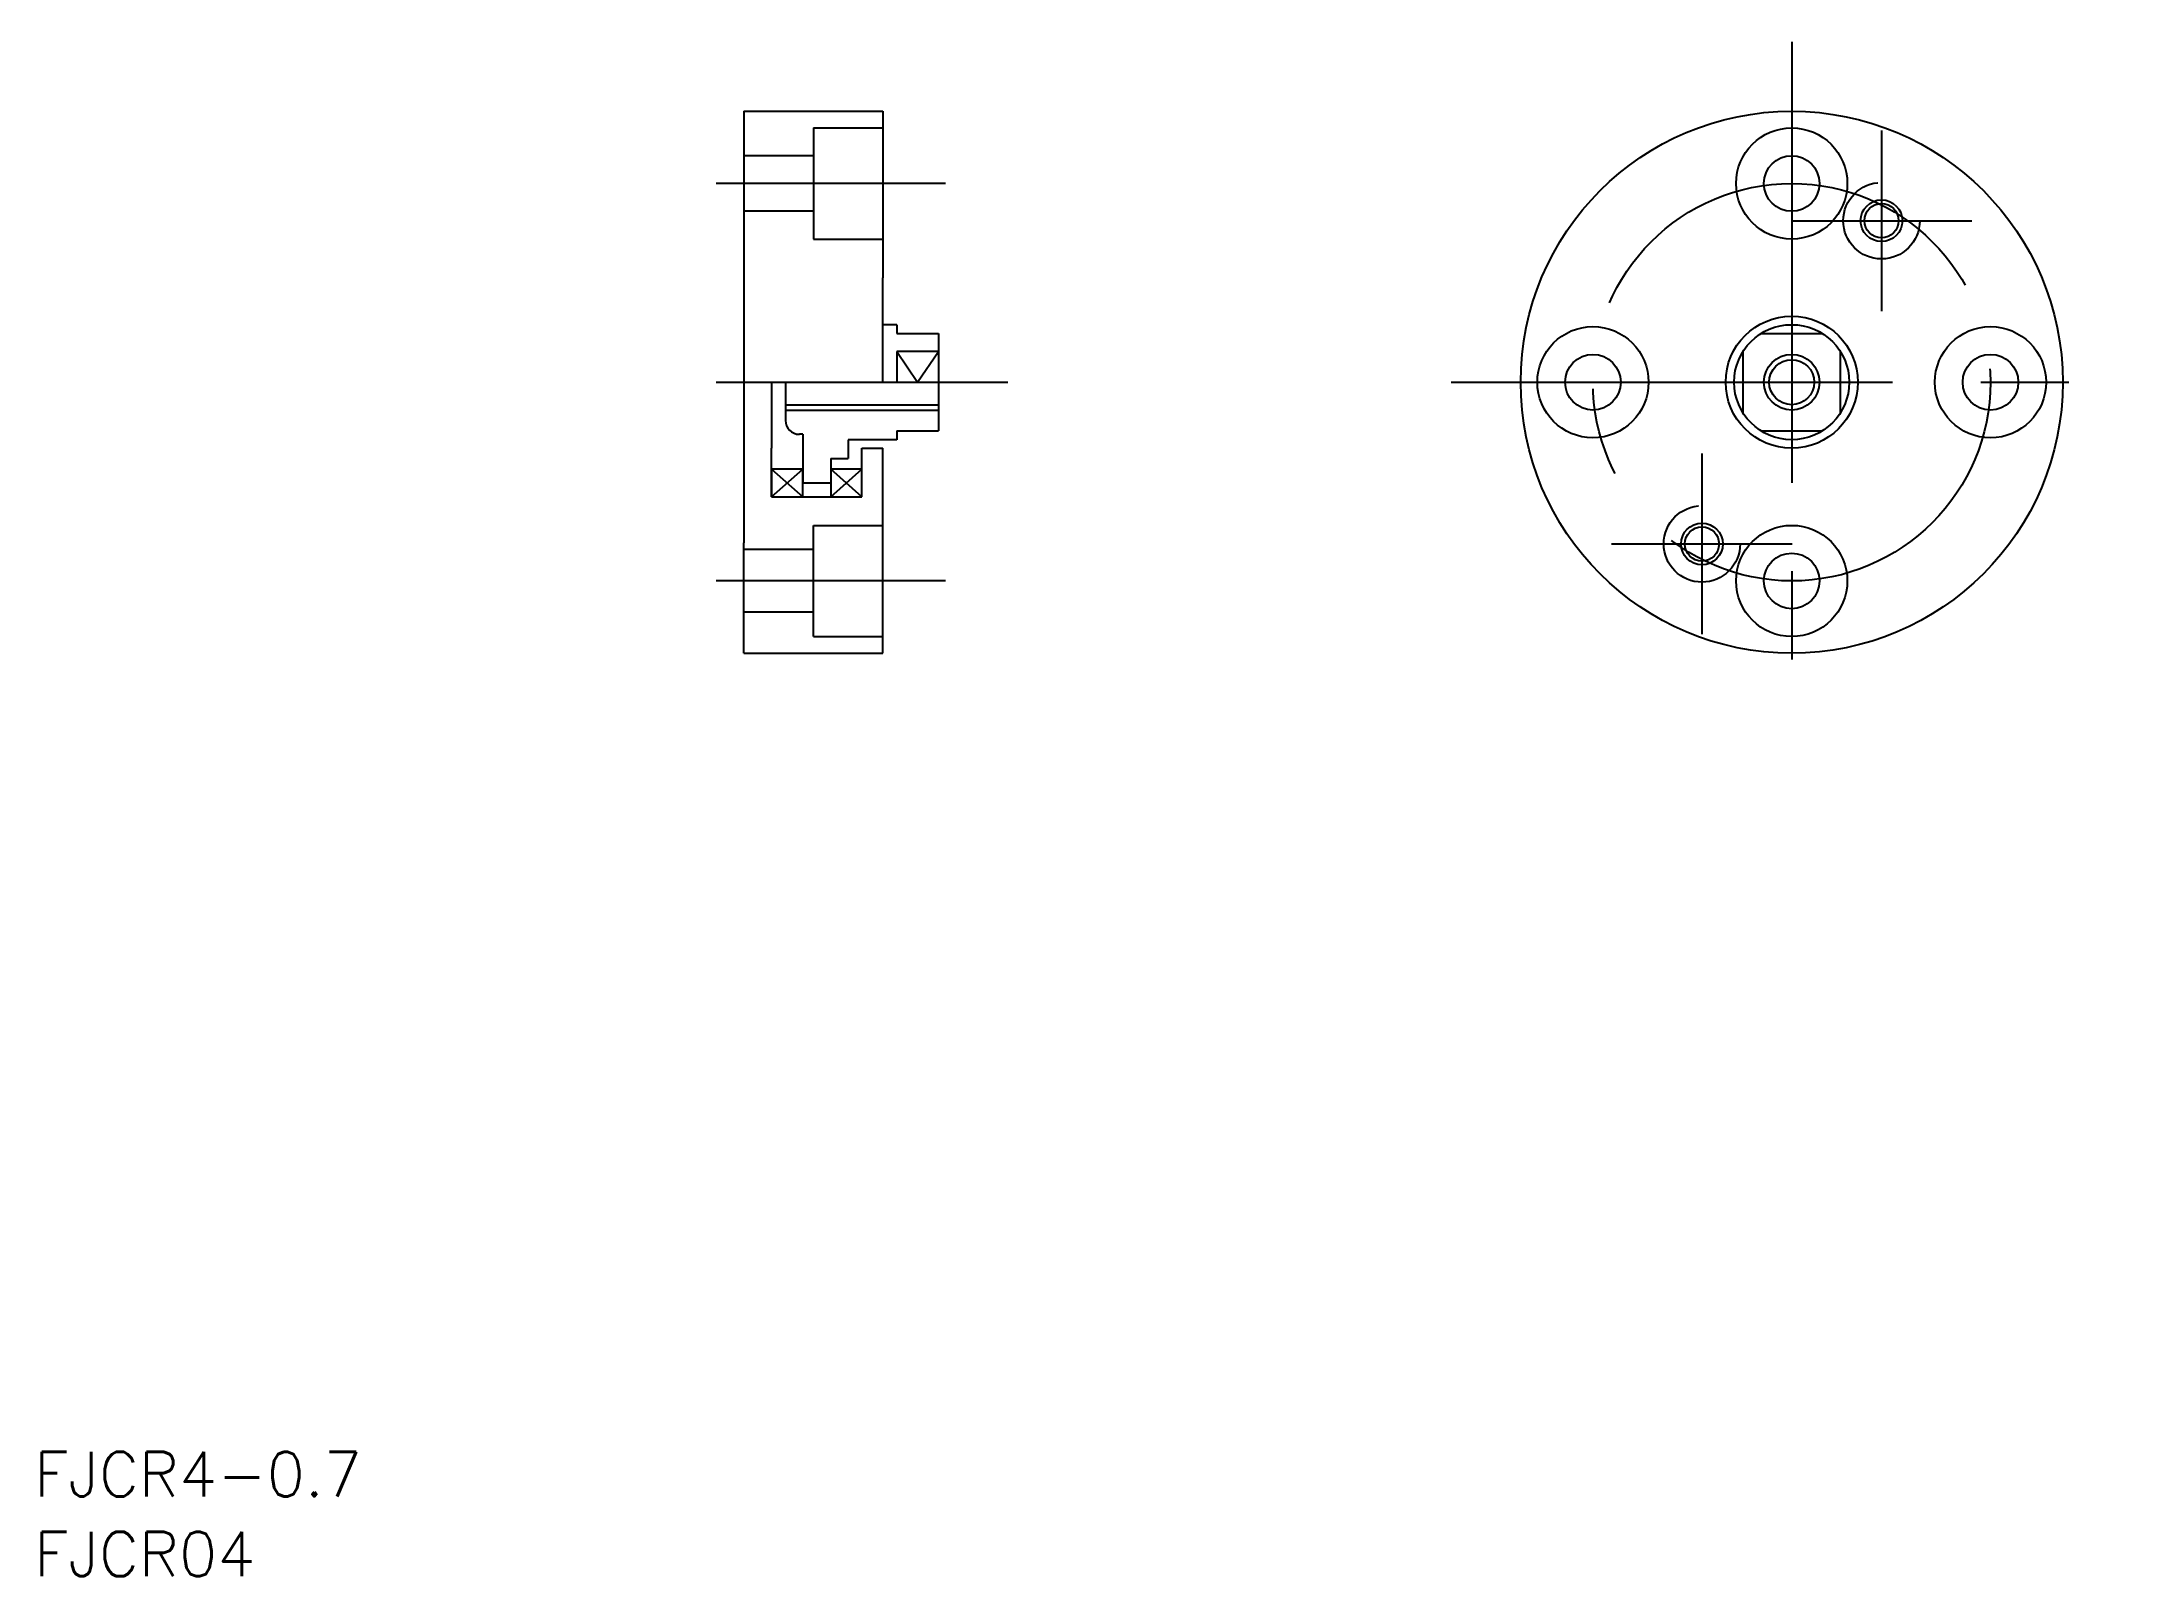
# Model space of a CAD drawing. Extents: x 48 to 198, y 4 to 114.
import ezdxf

# ---------------------------------------------------------------- set-up
doc = ezdxf.new("R2010")
doc.units = 0
doc.linetypes.add('CENTER', pattern=[50.8, 31.75, -6.35, 6.35, -6.35])
doc.linetypes.add('DASHED', pattern=[19.05, 12.7, -6.35])
doc.layers.get('0').update_dxf_attribs({"linetype": 'CONTINUOUS'})
doc.layers.add('CENTER', color=1, linetype='CENTER')
doc.styles.get("Standard").update_dxf_attribs({"font": 'txt.shx', "bigfont": 'bigfont.shx'})

msp = doc.modelspace()

# ---------------------------------------------------------------- linework, layer by layer
at = {"color": 7, "linetype": 'CONTINUOUS'}
for p, q in [((98.4, 109.39), (98.4, 95.74)), ((98.4, 109.39), (108.4, 109.39)), ((108.4, 109.39), (108.4, 97.39)), ((103.4, 108.19), (103.4, 100.19)), ((103.4, 108.19), (108.4, 108.19)), ((103.4, 106.19), (98.4, 106.19)), ((103.4, 102.19), (98.4, 102.19)), ((103.4, 100.19), (108.4, 100.19)), ((108.4, 89.89), (108.4, 97.39)), ((98.4, 95.74), (98.4, 78.34)), ((109.4, 94.02), (108.4, 94.02)), ((109.4, 94.02), (109.4, 93.39)), ((109.4, 93.39), (112.4, 93.39)), ((112.4, 93.39), (112.4, 89.89)), ((171.58, 93.39), (175.99, 93.39)), ((112.4, 92.09), (109.4, 92.09)), ((109.4, 92.09), (110.9, 89.89)), ((109.4, 92.09), (109.4, 89.89)), ((110.9, 89.89), (112.4, 92.09)), ((170.29, 87.68), (170.29, 92.09)), ((177.29, 87.68), (177.29, 92.09)), ((100.4, 89.89), (100.4, 85.14)), ((101.4, 89.89), (101.4, 87.14)), ((112.4, 89.89), (112.4, 86.39)), ((101.4, 88.27), (112.4, 88.27)), ((102.65, 86.14), (102.4, 86.14)), ((102.65, 86.14), (102.65, 82.64)), ((105.9, 85.75), (105.9, 84.39)), ((109.4, 85.75), (105.9, 85.75)), ((109.4, 86.39), (112.4, 86.39)), ((109.4, 86.39), (109.4, 85.75)), ((171.58, 86.39), (175.99, 86.39)), ((100.4, 81.64), (100.4, 85.14)), ((104.65, 84.39), (105.9, 84.39)), ((104.65, 84.39), (104.65, 82.64)), ((106.9, 81.64), (106.9, 85.14)), ((106.9, 85.14), (108.4, 85.14)), ((108.4, 70.39), (108.4, 85.14)), ((102.65, 83.64), (100.4, 83.64)), ((100.4, 83.64), (100.4, 81.64)), ((100.4, 81.64), (102.65, 83.64)), ((100.4, 83.64), (102.65, 81.64)), ((102.65, 81.64), (102.65, 83.64)), ((104.65, 83.64), (104.65, 81.64)), ((104.65, 81.64), (106.9, 83.64)), ((106.9, 81.64), (104.65, 83.64)), ((106.9, 83.64), (104.65, 83.64)), ((106.9, 81.64), (106.9, 83.64)), ((100.4, 81.64), (106.9, 81.64)), ((100.4, 81.64), (102.65, 81.64)), ((102.65, 82.64), (104.65, 82.64)), ((104.65, 81.64), (106.9, 81.64)), ((98.4, 70.39), (98.4, 78.34)), ((98.4, 70.39), (108.4, 70.39))]:
    msp.add_line(p, q, dxfattribs=at)
at = {"color": 3, "linetype": 'CONTINUOUS'}
msp.add_line((101.4, 87.89), (112.4, 87.89), dxfattribs=at)
at = {"color": 3, "linetype": 'DASHED'}
for p, q in [((103.4, 79.59), (108.4, 79.59)), ((103.4, 71.59), (103.4, 79.59)), ((103.4, 77.84), (98.4, 77.84)), ((103.4, 73.34), (98.4, 73.34)), ((103.4, 71.59), (108.4, 71.59))]:
    msp.add_line(p, q, dxfattribs=at)
at = {"color": 7, "linetype": 'CONTINUOUS'}
for centre, radius in [((173.79, 89.89), 19.5), ((173.79, 104.19), 4), ((173.79, 104.19), 2), ((180.25, 101.51), 1.23), ((159.49, 89.89), 4), ((173.79, 89.89), 4.75), ((173.79, 89.89), 4.14), ((188.09, 89.89), 4), ((159.49, 89.89), 2), ((188.09, 89.89), 2), ((173.79, 89.89), 1.62), ((167.33, 78.25), 1.23), ((173.79, 75.59), 4), ((173.79, 75.59), 2)]:
    msp.add_circle(centre, radius, dxfattribs=at)
at = {"color": 3, "linetype": 'DASHED'}
for centre in [(180.25, 101.51), (167.33, 78.25)]:
    msp.add_circle(centre, 2.75, dxfattribs=at)
at = {"color": 3, "linetype": 'CONTINUOUS'}
for centre, radius in [((180.25, 101.51), 1.5), ((173.79, 89.89), 2), ((167.33, 78.25), 1.5)]:
    msp.add_circle(centre, radius, dxfattribs=at)
at = {"color": 7, "linetype": 'CONTINUOUS'}
msp.add_arc((102.4, 87.14), 1, 180, 270, dxfattribs=at)
at = {"layer": 'CENTER', "color": 1, "linetype": 'CENTER'}
for p, q in [((173.79, 114.39), (173.79, 65.39)), ((180.25, 108.01), (180.25, 95.01)), ((112.9, 104.19), (96.4, 104.19)), ((173.75, 101.51), (186.75, 101.51)), ((96.4, 89.89), (117.4, 89.89)), ((96.4, 89.89), (117.4, 89.89)), ((149.29, 89.89), (198.29, 89.89)), ((167.33, 84.75), (167.33, 71.75)), ((160.83, 78.25), (173.83, 78.25)), ((112.9, 75.59), (96.4, 75.59))]:
    msp.add_line(p, q, dxfattribs=at)
msp.add_circle((173.79, 89.89), 14.3, dxfattribs=at)

# ---------------------------------------------------------------- texts
at = {"color": 7, "linetype": 'CONTINUOUS'}
for s, p in [('FJCR4-0.7', (47.34, 9.71)), ('FJCR04', (47.34, 3.97))]:
    msp.add_text(s, height=3.2, dxfattribs=at).set_placement(p)

doc.saveas('drawing.dxf')
